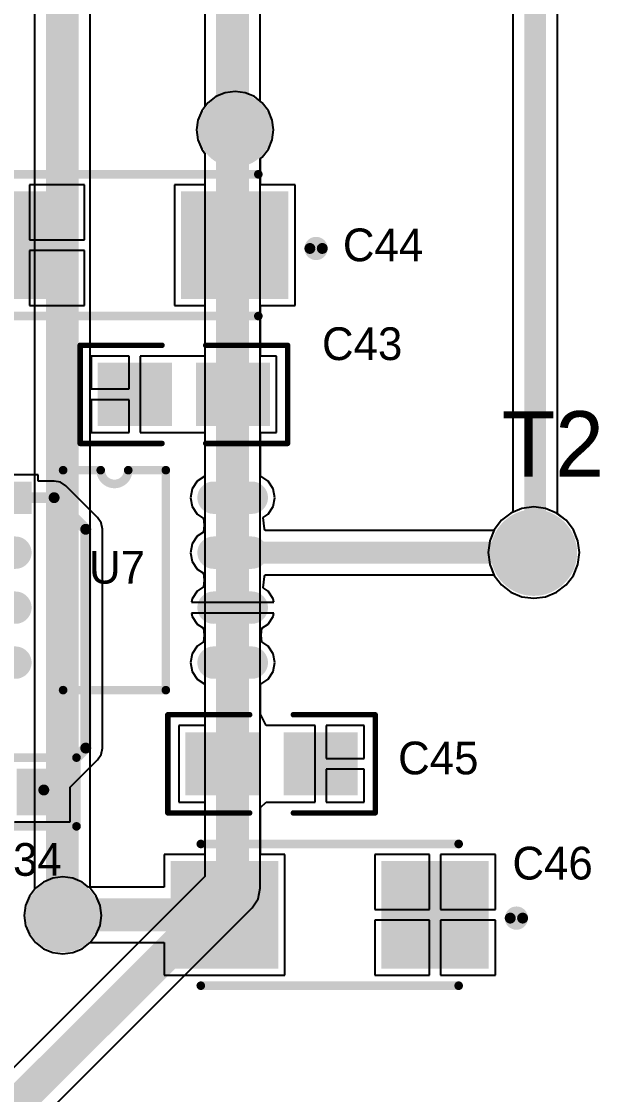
# Model space of a CAD drawing. Header units: millimetres. Extents: x 6.83 to 16.18, y 4.59 to 12.3.
# Drawn here: x 8.146 to 8.676, y 7.302 to 8.286 of the extents above; entities that cross this region are included whole.
import ezdxf

# ---------------------------------------------------------------- set-up
doc = ezdxf.new("R2010")
doc.units = ezdxf.units.MM
doc.header["$MEASUREMENT"] = 0
for name, color, linetype in [('BottomLayer', 5, 'Continuous'), ('BottomSolder', 6, 'Continuous'), ('InternalPlane1', 76, 'Continuous'), ('InternalPlane2', 16, 'Continuous'), ('MultiLayer', 9, 'Continuous'), ('PadHoleLayer', 156, 'Continuous'), ('TopLayer', 1, 'Continuous'), ('TopOverlay', 2, 'Continuous'), ('TopPaste', 8, 'Continuous'), ('TopSolder', 216, 'Continuous'), ('ViaHoleLayer', 16, 'Continuous')]:
    doc.layers.add(name, color=color, linetype=linetype)

# ---------------------------------------------------------------- blocks, each defined once
blk = doc.blocks.new('T___P_____2')
at = {"layer": 'BottomLayer', "const_width": 0.0315}
blk.add_lwpolyline([(-0.01584, -0.0001, 1), (0.01565, -0.0001, 1)], format="xyb", close=True, dxfattribs=at)
at = {"layer": 'BottomSolder', "const_width": 0.0355}
blk.add_lwpolyline([(-0.01784, -0.0001, 1), (0.01765, -0.0001, 1)], format="xyb", close=True, dxfattribs=at)
at = {"layer": 'InternalPlane1', "const_width": 0.03968}
blk.add_lwpolyline([(-0.01994, -0.0001, 1), (0.01975, -0.0001, 1)], format="xyb", close=True, dxfattribs=at)
at = {"layer": 'InternalPlane2', "const_width": 0.03968}
blk.add_lwpolyline([(-0.01994, -0.0001, 1), (0.01975, -0.0001, 1)], format="xyb", close=True, dxfattribs=at)
at = {"layer": 'MultiLayer', "const_width": 0.0315}
blk.add_lwpolyline([(-0.01584, -0.0001, 1), (0.01565, -0.0001, 1)], format="xyb", close=True, dxfattribs=at)
at = {"layer": 'PadHoleLayer', "const_width": 0.01969}
blk.add_lwpolyline([(-0.00994, -0.0001, 1), (0.00975, -0.0001, 1)], format="xyb", close=True, dxfattribs=at)
at = {"layer": 'TopLayer', "const_width": 0.0315}
blk.add_lwpolyline([(-0.01584, -0.0001, 1), (0.01565, -0.0001, 1)], format="xyb", close=True, dxfattribs=at)
at = {"layer": 'TopSolder', "const_width": 0.0355}
blk.add_lwpolyline([(-0.01784, -0.0001, 1), (0.01765, -0.0001, 1)], format="xyb", close=True, dxfattribs=at)
blk = doc.blocks.new('SO_8N_132')
at = {"layer": 'TopLayer', "const_width": 0.02165}
for points in [[(0.07605, 0.13), (0.04102, 0.13)], [(-0.14048, 0.07961), (-0.17552, 0.07961)], [(0.07605, 0.07961), (0.04102, 0.07961)], [(-0.14048, 0.02921), (-0.17552, 0.02921)], [(0.07605, 0.02921), (0.04102, 0.02921)], [(-0.14048, -0.02118), (-0.17552, -0.02118)], [(0.07605, -0.02118), (0.04102, -0.02118)]]:
    blk.add_lwpolyline(points, dxfattribs=at)
at = {"layer": 'TopLayer', "const_width": 0.01083}
for points in [[(0.0356, 0.13, 1), (0.04643, 0.13, 1)], [(0.07064, 0.13, 1), (0.08147, 0.13, 1)], [(-0.18093, 0.07961, 1), (-0.17011, 0.07961, 1)], [(-0.14589, 0.07961, 1), (-0.13507, 0.07961, 1)], [(0.0356, 0.07961, 1), (0.04643, 0.07961, 1)], [(0.07064, 0.07961, 1), (0.08147, 0.07961, 1)], [(-0.18093, 0.02921, 1), (-0.17011, 0.02921, 1)], [(-0.14589, 0.02921, 1), (-0.13507, 0.02921, 1)], [(0.0356, 0.02921, 1), (0.04643, 0.02921, 1)], [(0.07064, 0.02921, 1), (0.08147, 0.02921, 1)], [(-0.18093, -0.02118, 1), (-0.17011, -0.02118, 1)], [(-0.14589, -0.02118, 1), (-0.13507, -0.02118, 1)], [(0.0356, -0.02118, 1), (0.04643, -0.02118, 1)], [(0.07064, -0.02118, 1), (0.08147, -0.02118, 1)]]:
    blk.add_lwpolyline(points, format="xyb", close=True, dxfattribs=at)
at = {"layer": 'TopLayer'}
blk.add_solid([(-0.18635, 0.11917), (-0.12965, 0.11917), (-0.18635, 0.14083), (-0.12965, 0.14083)], dxfattribs=at)
at = {"layer": 'TopOverlay', "const_width": 0.00787}
for points in [[(-0.09678, -0.04638), (-0.09678, 0.1552)], [(-0.09678, 0.1552), (-0.06233, 0.1552)], [(-0.03713, 0.1552), (-0.00268, 0.1552)], [(-0.00268, -0.04638), (-0.00268, 0.1552)], [(-0.09678, -0.04638), (-0.00268, -0.04638)]]:
    blk.add_lwpolyline(points, dxfattribs=at)
at = {"layer": 'TopOverlay', "const_width": 0.00394}
for points in [[(-0.09875, 0.1552, 1), (-0.09481, 0.1552, 1)], [(-0.09875, 0.1552, 1), (-0.09481, 0.1552, 1)], [(-0.0643, 0.1552, 1), (-0.06036, 0.1552, 1)], [(-0.0643, 0.1552, 1), (-0.06036, 0.1552, 1)], [(-0.0391, 0.1552, 1), (-0.03517, 0.1552, 1)], [(-0.0391, 0.1552, 1), (-0.03517, 0.1552, 1)], [(-0.00465, 0.1552, 1), (-0.00072, 0.1552, 1)], [(-0.00465, 0.1552, 1), (-0.00072, 0.1552, 1)], [(-0.09875, -0.04638, 1), (-0.09481, -0.04638, 1)], [(-0.09875, -0.04638, 1), (-0.09481, -0.04638, 1)], [(-0.00465, -0.04638, 1), (-0.00072, -0.04638, 1)], [(-0.00465, -0.04638, 1), (-0.00072, -0.04638, 1)]]:
    blk.add_lwpolyline(points, format="xyb", close=True, dxfattribs=at)
at = {"layer": 'TopOverlay', "const_width": 0.00787}
blk.add_lwpolyline([(-0.03713, 0.1552, -1), (-0.06233, 0.1552)], format="xyb", dxfattribs=at)
at = {"layer": 'TopPaste', "const_width": 0.02165}
for points in [[(0.07605, 0.13), (0.04102, 0.13)], [(-0.14048, 0.07961), (-0.17552, 0.07961)], [(0.07605, 0.07961), (0.04102, 0.07961)], [(-0.14048, 0.02921), (-0.17552, 0.02921)], [(0.07605, 0.02921), (0.04102, 0.02921)], [(-0.14048, -0.02118), (-0.17552, -0.02118)], [(0.07605, -0.02118), (0.04102, -0.02118)]]:
    blk.add_lwpolyline(points, dxfattribs=at)
at = {"layer": 'TopPaste', "const_width": 0.01083}
for points in [[(0.0356, 0.13, 1), (0.04643, 0.13, 1)], [(0.07064, 0.13, 1), (0.08147, 0.13, 1)], [(-0.18093, 0.07961, 1), (-0.17011, 0.07961, 1)], [(-0.14589, 0.07961, 1), (-0.13507, 0.07961, 1)], [(0.0356, 0.07961, 1), (0.04643, 0.07961, 1)], [(0.07064, 0.07961, 1), (0.08147, 0.07961, 1)], [(-0.18093, 0.02921, 1), (-0.17011, 0.02921, 1)], [(-0.14589, 0.02921, 1), (-0.13507, 0.02921, 1)], [(0.0356, 0.02921, 1), (0.04643, 0.02921, 1)], [(0.07064, 0.02921, 1), (0.08147, 0.02921, 1)], [(-0.18093, -0.02118, 1), (-0.17011, -0.02118, 1)], [(-0.14589, -0.02118, 1), (-0.13507, -0.02118, 1)], [(0.0356, -0.02118, 1), (0.04643, -0.02118, 1)], [(0.07064, -0.02118, 1), (0.08147, -0.02118, 1)]]:
    blk.add_lwpolyline(points, format="xyb", close=True, dxfattribs=at)
at = {"layer": 'TopPaste'}
blk.add_solid([(-0.18635, 0.11917), (-0.12965, 0.11917), (-0.18635, 0.14083), (-0.12965, 0.14083)], dxfattribs=at)
at = {"layer": 'TopSolder', "const_width": 0.02965}
for points in [[(0.07605, 0.13), (0.04102, 0.13)], [(-0.14048, 0.07961), (-0.17552, 0.07961)], [(0.07605, 0.07961), (0.04102, 0.07961)], [(-0.14048, 0.02921), (-0.17552, 0.02921)], [(0.07605, 0.02921), (0.04102, 0.02921)], [(-0.14048, -0.02118), (-0.17552, -0.02118)], [(0.07605, -0.02118), (0.04102, -0.02118)]]:
    blk.add_lwpolyline(points, dxfattribs=at)
at = {"layer": 'TopSolder', "const_width": 0.01483}
for points in [[(0.0336, 0.13, 1), (0.04843, 0.13, 1)], [(0.06864, 0.13, 1), (0.08347, 0.13, 1)], [(-0.18293, 0.07961, 1), (-0.16811, 0.07961, 1)], [(-0.14789, 0.07961, 1), (-0.13307, 0.07961, 1)], [(0.0336, 0.07961, 1), (0.04843, 0.07961, 1)], [(0.06864, 0.07961, 1), (0.08347, 0.07961, 1)], [(-0.18293, 0.02921, 1), (-0.16811, 0.02921, 1)], [(-0.14789, 0.02921, 1), (-0.13307, 0.02921, 1)], [(0.0336, 0.02921, 1), (0.04843, 0.02921, 1)], [(0.06864, 0.02921, 1), (0.08347, 0.02921, 1)], [(-0.18293, -0.02118, 1), (-0.16811, -0.02118, 1)], [(-0.14789, -0.02118, 1), (-0.13307, -0.02118, 1)], [(0.0336, -0.02118, 1), (0.04843, -0.02118, 1)], [(0.06864, -0.02118, 1), (0.08347, -0.02118, 1)]]:
    blk.add_lwpolyline(points, format="xyb", close=True, dxfattribs=at)
at = {"layer": 'TopSolder'}
blk.add_solid([(-0.19035, 0.11517), (-0.12565, 0.11517), (-0.19035, 0.14483), (-0.12565, 0.14483)], dxfattribs=at)
blk = doc.blocks.new('6032_____177')
at = {"layer": 'TopLayer'}
for points in [[(-0.25773, -0.00028), (-0.16718, -0.00028), (-0.25773, 0.09028), (-0.16718, 0.09028)], [(-0.06482, -0.00028), (0.02573, -0.00028), (-0.06482, 0.09028), (0.02573, 0.09028)]]:
    blk.add_solid(points, dxfattribs=at)
at = {"layer": 'TopOverlay', "const_width": 0.00787}
for points in [[(0.00211, 0.10996), (-0.23411, 0.10996)], [(0.00211, -0.01996), (-0.23411, -0.01996)]]:
    blk.add_lwpolyline(points, dxfattribs=at)
at = {"layer": 'TopOverlay'}
for points, const_width in [([(-0.23608, 0.10996, 1), (-0.23214, 0.10996, 1)], 0.00394), ([(0.00014, 0.10996, 1), (0.00408, 0.10996, 1)], 0.00394), ([(-0.28134, 0.048, 1), (-0.29266, 0.048, 1)], 0.01), ([(-0.29516, 0.048, 1), (-0.29016, 0.048, 1)], 0.005), ([(-0.28384, 0.048, 1), (-0.27884, 0.048, 1)], 0.005), ([(-0.23608, -0.01996, 1), (-0.23214, -0.01996, 1)], 0.00394), ([(0.00014, -0.01996, 1), (0.00408, -0.01996, 1)], 0.00394)]:
    blk.add_lwpolyline(points, format="xyb", close=True, dxfattribs=dict(at, const_width=const_width))
at = {"layer": 'TopPaste'}
for points in [[(-0.25773, -0.00028), (-0.16718, -0.00028), (-0.25773, 0.09028), (-0.16718, 0.09028)], [(-0.06482, -0.00028), (0.02573, -0.00028), (-0.06482, 0.09028), (0.02573, 0.09028)]]:
    blk.add_solid(points, dxfattribs=at)
at = {"layer": 'TopSolder'}
for points in [[(-0.26173, -0.00428), (-0.16318, -0.00428), (-0.26173, 0.09428), (-0.16318, 0.09428)], [(-0.06882, -0.00428), (0.02973, -0.00428), (-0.06882, 0.09428), (0.02973, 0.09428)]]:
    blk.add_solid(points, dxfattribs=at)
blk = doc.blocks.new('0805_178')
at = {"layer": 'TopLayer'}
for points in [[(-0.057, 0.05), (-0.117, 0.05), (-0.057, 0), (-0.117, 0)], [(0.033, 0.05), (-0.027, 0.05), (0.033, 0), (-0.027, 0)]]:
    blk.add_solid(points, dxfattribs=at)
at = {"layer": 'TopOverlay', "const_width": 0.005}
for points in [[(-0.137, -0.02), (-0.137, 0.07)], [(-0.137, 0.07), (-0.062, 0.07)], [(-0.022, 0.07), (0.053, 0.07)], [(0.053, -0.02), (0.053, 0.07)], [(-0.137, -0.02), (-0.062, -0.02)], [(-0.022, -0.02), (0.053, -0.02)]]:
    blk.add_lwpolyline(points, dxfattribs=at)
at = {"layer": 'TopOverlay', "const_width": 0.0025}
for points in [[(-0.13825, 0.07, 1), (-0.13575, 0.07, 1)], [(-0.13825, 0.07, 1), (-0.13575, 0.07, 1)], [(-0.06325, 0.07, 1), (-0.06075, 0.07, 1)], [(-0.02325, 0.07, 1), (-0.02075, 0.07, 1)], [(0.05175, 0.07, 1), (0.05425, 0.07, 1)], [(0.05175, 0.07, 1), (0.05425, 0.07, 1)], [(-0.13825, -0.02, 1), (-0.13575, -0.02, 1)], [(-0.13825, -0.02, 1), (-0.13575, -0.02, 1)], [(-0.06325, -0.02, 1), (-0.06075, -0.02, 1)], [(-0.02325, -0.02, 1), (-0.02075, -0.02, 1)], [(0.05175, -0.02, 1), (0.05425, -0.02, 1)], [(0.05175, -0.02, 1), (0.05425, -0.02, 1)]]:
    blk.add_lwpolyline(points, format="xyb", close=True, dxfattribs=at)
at = {"layer": 'TopPaste'}
for points in [[(-0.057, 0.05), (-0.117, 0.05), (-0.057, 0), (-0.117, 0)], [(0.033, 0.05), (-0.027, 0.05), (0.033, 0), (-0.027, 0)]]:
    blk.add_solid(points, dxfattribs=at)
at = {"layer": 'TopSolder'}
for points in [[(-0.053, 0.054), (-0.121, 0.054), (-0.053, -0.004), (-0.121, -0.004)], [(0.037, 0.054), (-0.031, 0.054), (0.037, -0.004), (-0.031, -0.004)]]:
    blk.add_solid(points, dxfattribs=at)
blk = doc.blocks.new('6032_____179')
at = {"layer": 'TopLayer'}
for points in [[(-0.25773, -0.00028), (-0.16718, -0.00028), (-0.25773, 0.09028), (-0.16718, 0.09028)], [(-0.06482, -0.00028), (0.02573, -0.00028), (-0.06482, 0.09028), (0.02573, 0.09028)]]:
    blk.add_solid(points, dxfattribs=at)
at = {"layer": 'TopOverlay', "const_width": 0.00787}
for points in [[(0.00211, 0.10996), (-0.23411, 0.10996)], [(0.00211, -0.01996), (-0.23411, -0.01996)]]:
    blk.add_lwpolyline(points, dxfattribs=at)
at = {"layer": 'TopOverlay'}
for points, const_width in [([(-0.23608, 0.10996, 1), (-0.23214, 0.10996, 1)], 0.00394), ([(0.00014, 0.10996, 1), (0.00408, 0.10996, 1)], 0.00394), ([(-0.28134, 0.048, 1), (-0.29266, 0.048, 1)], 0.01), ([(-0.29516, 0.048, 1), (-0.29016, 0.048, 1)], 0.005), ([(-0.28384, 0.048, 1), (-0.27884, 0.048, 1)], 0.005), ([(-0.23608, -0.01996, 1), (-0.23214, -0.01996, 1)], 0.00394), ([(0.00014, -0.01996, 1), (0.00408, -0.01996, 1)], 0.00394)]:
    blk.add_lwpolyline(points, format="xyb", close=True, dxfattribs=dict(at, const_width=const_width))
at = {"layer": 'TopPaste'}
for points in [[(-0.25773, -0.00028), (-0.16718, -0.00028), (-0.25773, 0.09028), (-0.16718, 0.09028)], [(-0.06482, -0.00028), (0.02573, -0.00028), (-0.06482, 0.09028), (0.02573, 0.09028)]]:
    blk.add_solid(points, dxfattribs=at)
at = {"layer": 'TopSolder'}
for points in [[(-0.26173, -0.00428), (-0.16318, -0.00428), (-0.26173, 0.09428), (-0.16318, 0.09428)], [(-0.06882, -0.00428), (0.02973, -0.00428), (-0.06882, 0.09428), (0.02973, 0.09428)]]:
    blk.add_solid(points, dxfattribs=at)
blk = doc.blocks.new('0805_180')
at = {"layer": 'TopLayer'}
for points in [[(-0.057, 0.05), (-0.117, 0.05), (-0.057, 0), (-0.117, 0)], [(0.033, 0.05), (-0.027, 0.05), (0.033, 0), (-0.027, 0)]]:
    blk.add_solid(points, dxfattribs=at)
at = {"layer": 'TopOverlay', "const_width": 0.005}
for points in [[(-0.137, 0.07), (-0.137, -0.02)], [(-0.062, 0.07), (-0.137, 0.07)], [(0.053, 0.07), (-0.022, 0.07)], [(0.053, 0.07), (0.053, -0.02)], [(-0.062, -0.02), (-0.137, -0.02)], [(0.053, -0.02), (-0.022, -0.02)]]:
    blk.add_lwpolyline(points, dxfattribs=at)
at = {"layer": 'TopOverlay', "const_width": 0.0025}
for points in [[(-0.13825, 0.07, 1), (-0.13575, 0.07, 1)], [(-0.13825, 0.07, 1), (-0.13575, 0.07, 1)], [(-0.06325, 0.07, 1), (-0.06075, 0.07, 1)], [(-0.02325, 0.07, 1), (-0.02075, 0.07, 1)], [(0.05175, 0.07, 1), (0.05425, 0.07, 1)], [(0.05175, 0.07, 1), (0.05425, 0.07, 1)], [(-0.13825, -0.02, 1), (-0.13575, -0.02, 1)], [(-0.13825, -0.02, 1), (-0.13575, -0.02, 1)], [(-0.06325, -0.02, 1), (-0.06075, -0.02, 1)], [(-0.02325, -0.02, 1), (-0.02075, -0.02, 1)], [(0.05175, -0.02, 1), (0.05425, -0.02, 1)], [(0.05175, -0.02, 1), (0.05425, -0.02, 1)]]:
    blk.add_lwpolyline(points, format="xyb", close=True, dxfattribs=at)
at = {"layer": 'TopPaste'}
for points in [[(-0.057, 0.05), (-0.117, 0.05), (-0.057, 0), (-0.117, 0)], [(0.033, 0.05), (-0.027, 0.05), (0.033, 0), (-0.027, 0)]]:
    blk.add_solid(points, dxfattribs=at)
at = {"layer": 'TopSolder'}
for points in [[(-0.053, 0.054), (-0.121, 0.054), (-0.053, -0.004), (-0.121, -0.004)], [(0.037, 0.054), (-0.031, 0.054), (0.037, -0.004), (-0.031, -0.004)]]:
    blk.add_solid(points, dxfattribs=at)
blk = doc.blocks.new('0603_188')
at = {"layer": 'TopLayer'}
for points in [[(0.02175, -0.04726), (0.02175, -0.01226), (-0.01325, -0.04726), (-0.01325, -0.01226)], [(0.02175, -0.11026), (0.02175, -0.07526), (-0.01325, -0.11026), (-0.01325, -0.07526)]]:
    blk.add_solid(points, dxfattribs=at)
at = {"layer": 'TopOverlay', "const_width": 0.00787}
for points in [[(-0.02724, 0.00394), (-0.02724, -0.12598)], [(-0.02724, 0.00394), (0.03575, 0.00394)], [(0.03575, 0.00394), (0.03575, -0.12598)], [(-0.02724, -0.12598), (0.03575, -0.12598)]]:
    blk.add_lwpolyline(points, dxfattribs=at)
at = {"layer": 'TopOverlay', "const_width": 0.00394}
for points in [[(-0.02921, 0.00394, 1), (-0.02528, 0.00394, 1)], [(-0.02921, 0.00394, 1), (-0.02528, 0.00394, 1)], [(0.03378, 0.00394, 1), (0.03772, 0.00394, 1)], [(0.03378, 0.00394, 1), (0.03772, 0.00394, 1)], [(-0.02921, -0.12598, 1), (-0.02528, -0.12598, 1)], [(-0.02921, -0.12598, 1), (-0.02528, -0.12598, 1)], [(0.03378, -0.12598, 1), (0.03772, -0.12598, 1)], [(0.03378, -0.12598, 1), (0.03772, -0.12598, 1)]]:
    blk.add_lwpolyline(points, format="xyb", close=True, dxfattribs=at)
at = {"layer": 'TopPaste'}
for points in [[(0.02175, -0.04726), (0.02175, -0.01226), (-0.01325, -0.04726), (-0.01325, -0.01226)], [(0.02175, -0.11026), (0.02175, -0.07526), (-0.01325, -0.11026), (-0.01325, -0.07526)]]:
    blk.add_solid(points, dxfattribs=at)
at = {"layer": 'TopSolder'}
for points in [[(0.02575, -0.05126), (0.02575, -0.00826), (-0.01725, -0.05126), (-0.01725, -0.00826)], [(0.02575, -0.11426), (0.02575, -0.07126), (-0.01725, -0.11426), (-0.01725, -0.07126)]]:
    blk.add_solid(points, dxfattribs=at)

msp = doc.modelspace()

# ---------------------------------------------------------------- linework, layer by layer
at = {"layer": 'BottomLayer'}
for p, q in [((8.63705, 7.83466), (8.63705, 9.43318)), ((8.59626, 9.43023), (8.59626, 7.83593)), ((8.31393, 9.29148), (8.31393, 8.20752)), ((8.36491, 8.21267), (8.36491, 9.29148)), ((8.15806, 8.5706), (8.15806, 7.49011)), ((8.20904, 7.49134), (8.20904, 8.5706)), ((8.36673, 8.21127), (8.36491, 8.21267)), ((8.31119, 8.20396), (8.30767, 8.19544)), ((8.31393, 8.20752), (8.31119, 8.20396)), ((8.37234, 8.20396), (8.36673, 8.21127)), ((8.37587, 8.19544), (8.37234, 8.20396)), ((8.30767, 8.19544), (8.30646, 8.18631)), ((8.37707, 8.18631), (8.37587, 8.19544)), ((8.30646, 8.18631), (8.30767, 8.17717)), ((8.37587, 8.17717), (8.37707, 8.18631)), ((8.30767, 8.17717), (8.31119, 8.16866)), ((8.37234, 8.16866), (8.37587, 8.17717)), ((8.31119, 8.16866), (8.31393, 8.1651)), ((8.31393, 8.1651), (8.31393, 7.50201)), ((8.36673, 8.16135), (8.37234, 8.16866)), ((8.36491, 8.15995), (8.36673, 8.16135)), ((8.36491, 7.49145), (8.36491, 8.15995)), ((8.59449, 7.8352), (8.58582, 7.82855)), ((8.59626, 7.83593), (8.59449, 7.8352)), ((8.64501, 7.82855), (8.63705, 7.83466)), ((8.57917, 7.81988), (8.57499, 7.80978)), ((8.58582, 7.82855), (8.57917, 7.81988)), ((8.65166, 7.81988), (8.64501, 7.82855)), ((8.65584, 7.80978), (8.65166, 7.81988)), ((8.57499, 7.80978), (8.57356, 7.79895)), ((8.65727, 7.79895), (8.65584, 7.80978)), ((8.57356, 7.79895), (8.57499, 7.78812)), ((8.65584, 7.78812), (8.65727, 7.79895)), ((8.57499, 7.78812), (8.57917, 7.77802)), ((8.65166, 7.77802), (8.65584, 7.78812)), ((8.57917, 7.77802), (8.58582, 7.76936)), ((8.64501, 7.76936), (8.65166, 7.77802)), ((8.58582, 7.76936), (8.59449, 7.7627)), ((8.59449, 7.7627), (8.60458, 7.75852)), ((8.62625, 7.75852), (8.63634, 7.7627)), ((8.63634, 7.7627), (8.64501, 7.76936)), ((8.60458, 7.75852), (8.61542, 7.7571)), ((8.61542, 7.7571), (8.62625, 7.75852)), ((8.31393, 7.50201), (8.11523, 7.30331)), ((8.15806, 7.49011), (8.15345, 7.4841)), ((8.2146, 7.4841), (8.20904, 7.49134)), ((8.36296, 7.4817), (8.36491, 7.49145)), ((8.14992, 7.47559), (8.14872, 7.46645)), ((8.15345, 7.4841), (8.14992, 7.47559)), ((8.21812, 7.47559), (8.2146, 7.4841)), ((8.21933, 7.46645), (8.21812, 7.47559)), ((8.35744, 7.47343), (8.36296, 7.4817)), ((8.14872, 7.46645), (8.14992, 7.45731)), ((8.14913, 7.26511), (8.35744, 7.47343)), ((8.21812, 7.45731), (8.21933, 7.46645)), ((8.14992, 7.45731), (8.15345, 7.4488)), ((8.2146, 7.4488), (8.21812, 7.45731)), ((8.15345, 7.4488), (8.15906, 7.44149)), ((8.20899, 7.44149), (8.2146, 7.4488)), ((8.15906, 7.44149), (8.16637, 7.43588)), ((8.16637, 7.43588), (8.17489, 7.43235)), ((8.19316, 7.43235), (8.20167, 7.43588)), ((8.20167, 7.43588), (8.20899, 7.44149)), ((8.17489, 7.43235), (8.18402, 7.43115)), ((8.18402, 7.43115), (8.19316, 7.43235))]:
    msp.add_line(p, q, dxfattribs=at)
for points, const_width in [([(8.18355, 7.46595), (8.18355, 10.14975)], 0.03), ([(8.61666, 7.79923), (8.61666, 9.44622)], 0.02), ([(8.33942, 7.49145), (8.33942, 9.31575)], 0.03), ([(8.1311, 7.28314), (8.33942, 7.49145)], 0.03)]:
    msp.add_lwpolyline(points, dxfattribs=dict(at, const_width=const_width))
for points, const_width in [([(8.32927, 8.18631, 1), (8.35427, 8.18631, 1)], 0.025), ([(8.61166, 7.79923, 1), (8.62166, 7.79923, 1)], 0.01), ([(8.33192, 7.49145, 1), (8.34692, 7.49145, 1)], 0.015), ([(8.33192, 7.49145, 1), (8.34692, 7.49145, 1)], 0.015), ([(8.17152, 7.46645, 1), (8.19652, 7.46645, 1)], 0.025), ([(8.17605, 7.46595, 1), (8.19105, 7.46595, 1)], 0.015)]:
    msp.add_lwpolyline(points, format="xyb", close=True, dxfattribs=dict(at, const_width=const_width))
at = {"layer": 'BottomSolder', "const_width": 0.029}
for points in [[(8.32727, 8.18631, 1), (8.35627, 8.18631, 1)], [(8.16952, 7.46645, 1), (8.19852, 7.46645, 1)]]:
    msp.add_lwpolyline(points, format="xyb", close=True, dxfattribs=at)
at = {"layer": 'InternalPlane1', "const_width": 0.034}
for points in [[(8.32477, 8.18631, 1), (8.35877, 8.18631, 1)], [(8.16702, 7.46645, 1), (8.20102, 7.46645, 1)]]:
    msp.add_lwpolyline(points, format="xyb", close=True, dxfattribs=at)
at = {"layer": 'InternalPlane2', "const_width": 0.034}
for points in [[(8.32477, 8.18631, 1), (8.35877, 8.18631, 1)], [(8.16702, 7.46645, 1), (8.20102, 7.46645, 1)]]:
    msp.add_lwpolyline(points, format="xyb", close=True, dxfattribs=at)
at = {"layer": 'MultiLayer', "const_width": 0.025}
for points in [[(8.32927, 8.18631, 1), (8.35427, 8.18631, 1)], [(8.17152, 7.46645, 1), (8.19652, 7.46645, 1)]]:
    msp.add_lwpolyline(points, format="xyb", close=True, dxfattribs=at)
at = {"layer": 'TopLayer'}
for p, q in [((8.32412, 8.21688), (8.3168, 8.21127)), ((8.33263, 8.22041), (8.32412, 8.21688)), ((8.34177, 8.22161), (8.33263, 8.22041)), ((8.3509, 8.22041), (8.34177, 8.22161)), ((8.35942, 8.21688), (8.3509, 8.22041)), ((8.36673, 8.21127), (8.35942, 8.21688)), ((8.31119, 8.20396), (8.30767, 8.19544)), ((8.3168, 8.21127), (8.31119, 8.20396)), ((8.37234, 8.20396), (8.36673, 8.21127)), ((8.37587, 8.19544), (8.37234, 8.20396)), ((8.30767, 8.19544), (8.30646, 8.18631)), ((8.37707, 8.18631), (8.37587, 8.19544)), ((8.30646, 8.18631), (8.30767, 8.17717)), ((8.37587, 8.17717), (8.37707, 8.18631)), ((8.30767, 8.17717), (8.31119, 8.16866)), ((8.37234, 8.16866), (8.37587, 8.17717)), ((8.31119, 8.16866), (8.31409, 8.16488)), ((8.31409, 8.16488), (8.31409, 8.13599)), ((8.36673, 8.16135), (8.37234, 8.16866)), ((8.36507, 8.16007), (8.36673, 8.16135)), ((8.36507, 8.13599), (8.36507, 8.16007)), ((8.20379, 8.13599), (8.15351, 8.13599)), ((8.15351, 8.13599), (8.15351, 8.08571)), ((8.20379, 8.08571), (8.20379, 8.13599)), ((8.31409, 8.13599), (8.28615, 8.13599)), ((8.28615, 8.13599), (8.28615, 8.02544)), ((8.3967, 8.13599), (8.36507, 8.13599)), ((8.3967, 8.02544), (8.3967, 8.13599)), ((8.15351, 8.08571), (8.20379, 8.08571)), ((8.20379, 8.07571), (8.15351, 8.07571)), ((8.15351, 8.07571), (8.15351, 8.02544)), ((8.20379, 8.02544), (8.20379, 8.07571)), ((8.15351, 8.02544), (8.20379, 8.02544)), ((8.28615, 8.02544), (8.31409, 8.02544)), ((8.31409, 8.02544), (8.31409, 7.97898)), ((8.36507, 7.97898), (8.36507, 8.02544)), ((8.36507, 8.02544), (8.3967, 8.02544)), ((8.24487, 7.97898), (8.20987, 7.97898)), ((8.20987, 7.97898), (8.20987, 7.94898)), ((8.24487, 7.94898), (8.24487, 7.97898)), ((8.28806, 7.97898), (8.25487, 7.97898)), ((8.25487, 7.97898), (8.25487, 7.94398)), ((8.28987, 7.97898), (8.28806, 7.97898)), ((8.29987, 7.97898), (8.28987, 7.97898)), ((8.30168, 7.97898), (8.29987, 7.97898)), ((8.31409, 7.97898), (8.30168, 7.97898)), ((8.37987, 7.97898), (8.36507, 7.97898)), ((8.37987, 7.90898), (8.37987, 7.97898)), ((8.20987, 7.94898), (8.24487, 7.94898)), ((8.24487, 7.93898), (8.20987, 7.93898)), ((8.20987, 7.93898), (8.20987, 7.90898)), ((8.24487, 7.90898), (8.24487, 7.93898)), ((8.25487, 7.94398), (8.25487, 7.90898)), ((8.20987, 7.90898), (8.24487, 7.90898)), ((8.25487, 7.90898), (8.28806, 7.90898)), ((8.28806, 7.90898), (8.28987, 7.90898)), ((8.28987, 7.90898), (8.29987, 7.90898)), ((8.29987, 7.90898), (8.30168, 7.90898)), ((8.30168, 7.90898), (8.31409, 7.90898)), ((8.31409, 7.90898), (8.31409, 7.86893)), ((8.36507, 7.86893), (8.36507, 7.90898)), ((8.36507, 7.90898), (8.37987, 7.90898)), ((8.16139, 7.87011), (8.0847, 7.87011)), ((8.16139, 7.86457), (8.16139, 7.87011)), ((8.31393, 7.8689), (8.30704, 7.86429)), ((8.31409, 7.86893), (8.31393, 7.8689)), ((8.36523, 7.8689), (8.36507, 7.86893)), ((8.37211, 7.86429), (8.36523, 7.8689)), ((8.17602, 7.86457), (8.16139, 7.86457)), ((8.18187, 7.86341), (8.17602, 7.86457)), ((8.18683, 7.86009), (8.18187, 7.86341)), ((8.2158, 7.83113), (8.18683, 7.86009)), ((8.30704, 7.86429), (8.30244, 7.8574)), ((8.37672, 7.8574), (8.37211, 7.86429)), ((8.30244, 7.8574), (8.30083, 7.84928)), ((8.30083, 7.84928), (8.30244, 7.84115)), ((8.37833, 7.84928), (8.37672, 7.8574)), ((8.37672, 7.84115), (8.37833, 7.84928)), ((8.30244, 7.84115), (8.30704, 7.83426)), ((8.37211, 7.83426), (8.37672, 7.84115)), ((8.60458, 7.83938), (8.59449, 7.8352)), ((8.61542, 7.84081), (8.60458, 7.83938)), ((8.62625, 7.83938), (8.61542, 7.84081)), ((8.63634, 7.8352), (8.62625, 7.83938)), ((8.21911, 7.82617), (8.2158, 7.83113)), ((8.30704, 7.83426), (8.31291, 7.83034)), ((8.31291, 7.83034), (8.31349, 7.82408)), ((8.36736, 7.83109), (8.37211, 7.83426)), ((8.36876, 7.8207), (8.36736, 7.83109)), ((8.59449, 7.8352), (8.58582, 7.82855)), ((8.64501, 7.82855), (8.63634, 7.8352)), ((8.22028, 7.82032), (8.21911, 7.82617)), ((8.22028, 7.61979), (8.22028, 7.82032)), ((8.31349, 7.82408), (8.31291, 7.81782)), ((8.36933, 7.81928), (8.36876, 7.8207)), ((8.57892, 7.81928), (8.36933, 7.81928)), ((8.57917, 7.81988), (8.57892, 7.81928)), ((8.58582, 7.82855), (8.57917, 7.81988)), ((8.65166, 7.81988), (8.64501, 7.82855)), ((8.65584, 7.80978), (8.65166, 7.81988)), ((8.30704, 7.8139), (8.30244, 7.80701)), ((8.31291, 7.81782), (8.30704, 7.8139)), ((8.65727, 7.79895), (8.65584, 7.80978)), ((8.30244, 7.80701), (8.30083, 7.79888)), ((8.30083, 7.79888), (8.30244, 7.79076)), ((8.30244, 7.79076), (8.30704, 7.78387)), ((8.65584, 7.78812), (8.65727, 7.79895)), ((8.30704, 7.78387), (8.31291, 7.77995)), ((8.31291, 7.77995), (8.31349, 7.77369)), ((8.65166, 7.77802), (8.65584, 7.78812)), ((8.31349, 7.77369), (8.31291, 7.76743)), ((8.36736, 7.76668), (8.36877, 7.77708)), ((8.36877, 7.77708), (8.36933, 7.77849)), ((8.36933, 7.77849), (8.57898, 7.77849)), ((8.57898, 7.77849), (8.57917, 7.77802)), ((8.57917, 7.77802), (8.58582, 7.76936)), ((8.64501, 7.76936), (8.65166, 7.77802)), ((8.30704, 7.76351), (8.30244, 7.75662)), ((8.31291, 7.76743), (8.30704, 7.76351)), ((8.37211, 7.76351), (8.36736, 7.76668)), ((8.37672, 7.75662), (8.37211, 7.76351)), ((8.58582, 7.76936), (8.59449, 7.7627)), ((8.59449, 7.7627), (8.60458, 7.75852)), ((8.62625, 7.75852), (8.63634, 7.7627)), ((8.63634, 7.7627), (8.64501, 7.76936)), ((8.30244, 7.75662), (8.30182, 7.75349)), ((8.30182, 7.75349), (8.37734, 7.75349)), ((8.37734, 7.75349), (8.37672, 7.75662)), ((8.60458, 7.75852), (8.61542, 7.7571)), ((8.61542, 7.7571), (8.62625, 7.75852)), ((8.37734, 7.74349), (8.30182, 7.74349)), ((8.30182, 7.74349), (8.30244, 7.74037)), ((8.30244, 7.74037), (8.30704, 7.73348)), ((8.37211, 7.73348), (8.37672, 7.74037)), ((8.37672, 7.74037), (8.37734, 7.74349)), ((8.30704, 7.73348), (8.31291, 7.72956)), ((8.36625, 7.72956), (8.37211, 7.73348)), ((8.31291, 7.72956), (8.31349, 7.72329)), ((8.31349, 7.72329), (8.31291, 7.71703)), ((8.36566, 7.72329), (8.36625, 7.72956)), ((8.36625, 7.71703), (8.36566, 7.72329)), ((8.30704, 7.71311), (8.30244, 7.70622)), ((8.31291, 7.71703), (8.30704, 7.71311)), ((8.37211, 7.71311), (8.36625, 7.71703)), ((8.37672, 7.70622), (8.37211, 7.71311)), ((8.30244, 7.70622), (8.30083, 7.6981)), ((8.37833, 7.6981), (8.37672, 7.70622)), ((8.30083, 7.6981), (8.30244, 7.68997)), ((8.37672, 7.68997), (8.37833, 7.6981)), ((8.30244, 7.68997), (8.30704, 7.68308)), ((8.30704, 7.68308), (8.31393, 7.67848)), ((8.36523, 7.67848), (8.37211, 7.68308)), ((8.37211, 7.68308), (8.37672, 7.68997)), ((8.31393, 7.67848), (8.31409, 7.67845)), ((8.31409, 7.67845), (8.31409, 7.64034)), ((8.36507, 7.67845), (8.36523, 7.67848)), ((8.36507, 7.65079), (8.36507, 7.67845)), ((8.37016, 7.64034), (8.36507, 7.65079)), ((8.31409, 7.64034), (8.29016, 7.64034)), ((8.29016, 7.64034), (8.29016, 7.57034)), ((8.38016, 7.64034), (8.37016, 7.64034)), ((8.38197, 7.64034), (8.38016, 7.64034)), ((8.41516, 7.64034), (8.38197, 7.64034)), ((8.41516, 7.60534), (8.41516, 7.64034)), ((8.46016, 7.64034), (8.42516, 7.64034)), ((8.42516, 7.64034), (8.42516, 7.61034)), ((8.46016, 7.61034), (8.46016, 7.64034)), ((8.2158, 7.60898), (8.21911, 7.61394)), ((8.21911, 7.61394), (8.22028, 7.61979)), ((8.19078, 7.58397), (8.2158, 7.60898)), ((8.41516, 7.57034), (8.41516, 7.60534)), ((8.42516, 7.61034), (8.46016, 7.61034)), ((8.46016, 7.60034), (8.42516, 7.60034)), ((8.42516, 7.60034), (8.42516, 7.57034)), ((8.46016, 7.57034), (8.46016, 7.60034)), ((8.19078, 7.55205), (8.19078, 7.58397)), ((8.29016, 7.57034), (8.31409, 7.57034)), ((8.31409, 7.57034), (8.31409, 7.52222)), ((8.36507, 7.56525), (8.37016, 7.57034)), ((8.36507, 7.52222), (8.36507, 7.56525)), ((8.37016, 7.57034), (8.38016, 7.57034)), ((8.38016, 7.57034), (8.38197, 7.57034)), ((8.38197, 7.57034), (8.41516, 7.57034)), ((8.42516, 7.57034), (8.46016, 7.57034)), ((8.1396, 7.55205), (8.19078, 7.55205)), ((8.31409, 7.52222), (8.27674, 7.52222)), ((8.27674, 7.52222), (8.27674, 7.49244)), ((8.38729, 7.52222), (8.36507, 7.52222)), ((8.38729, 7.41167), (8.38729, 7.52222)), ((8.51993, 7.52222), (8.46966, 7.52222)), ((8.46966, 7.52222), (8.46966, 7.47195)), ((8.51993, 7.47195), (8.51993, 7.52222)), ((8.58021, 7.52222), (8.52993, 7.52222)), ((8.52993, 7.52222), (8.52993, 7.47195)), ((8.58021, 7.47195), (8.58021, 7.52222)), ((8.16637, 7.49702), (8.15906, 7.49141)), ((8.17489, 7.50055), (8.16637, 7.49702)), ((8.18402, 7.50175), (8.17489, 7.50055)), ((8.19316, 7.50055), (8.18402, 7.50175)), ((8.20167, 7.49702), (8.19316, 7.50055)), ((8.20765, 7.49244), (8.20167, 7.49702)), ((8.15906, 7.49141), (8.15345, 7.4841)), ((8.27674, 7.49244), (8.20765, 7.49244)), ((8.14992, 7.47559), (8.14872, 7.46645)), ((8.15345, 7.4841), (8.14992, 7.47559)), ((8.14872, 7.46645), (8.14992, 7.45731)), ((8.46966, 7.47195), (8.51993, 7.47195)), ((8.52993, 7.47195), (8.58021, 7.47195)), ((8.14992, 7.45731), (8.15345, 7.4488)), ((8.51993, 7.46195), (8.46966, 7.46195)), ((8.46966, 7.46195), (8.46966, 7.41167)), ((8.51993, 7.41167), (8.51993, 7.46195)), ((8.58021, 7.46195), (8.52993, 7.46195)), ((8.52993, 7.46195), (8.52993, 7.41167)), ((8.58021, 7.41167), (8.58021, 7.46195)), ((8.15345, 7.4488), (8.15906, 7.44149)), ((8.15906, 7.44149), (8.16637, 7.43588)), ((8.16637, 7.43588), (8.17489, 7.43235)), ((8.19316, 7.43235), (8.20167, 7.43588)), ((8.20167, 7.43588), (8.20895, 7.44146)), ((8.20895, 7.44146), (8.27674, 7.44146)), ((8.27674, 7.44146), (8.27674, 7.41167)), ((8.17489, 7.43235), (8.18402, 7.43115)), ((8.18402, 7.43115), (8.19316, 7.43235)), ((8.27674, 7.41167), (8.38729, 7.41167)), ((8.46966, 7.41167), (8.51993, 7.41167)), ((8.52993, 7.41167), (8.58021, 7.41167))]:
    msp.add_line(p, q, dxfattribs=at)
for points, const_width in [([(8.32927, 8.18631, 1), (8.35427, 8.18631, 1)], 0.025), ([(8.33208, 8.18631, 1), (8.34708, 8.18631, 1)], 0.015), ([(8.33208, 7.85321, 1), (8.34708, 7.85321, 1)], 0.015), ([(8.17352, 7.84928, 1), (8.17852, 7.84928, 1)], 0.005), ([(8.17352, 7.84928, 1), (8.17852, 7.84928, 1)], 0.005), ([(8.20248, 7.82032, 1), (8.20748, 7.82032, 1)], 0.005), ([(8.20248, 7.82032, 1), (8.20748, 7.82032, 1)], 0.005), ([(8.33458, 7.79888, 1), (8.34458, 7.79888, 1)], 0.01), ([(8.61003, 7.79888, 1), (8.62003, 7.79888, 1)], 0.01), ([(8.33208, 7.69416, 1), (8.34708, 7.69416, 1)], 0.015), ([(8.20248, 7.61979, 1), (8.20748, 7.61979, 1)], 0.005), ([(8.20248, 7.61979, 1), (8.20748, 7.61979, 1)], 0.005), ([(8.16405, 7.58136, 1), (8.16905, 7.58136, 1)], 0.005), ([(8.17152, 7.46645, 1), (8.19652, 7.46645, 1)], 0.025), ([(8.1783, 7.46695, 1), (8.1933, 7.46695, 1)], 0.015), ([(8.32452, 7.46695, 1), (8.33952, 7.46695, 1)], 0.015), ([(8.33208, 7.45472, 1), (8.34708, 7.45472, 1)], 0.015)]:
    msp.add_lwpolyline(points, format="xyb", close=True, dxfattribs=dict(at, const_width=const_width))
for points, const_width in [([(8.33958, 7.85321), (8.33958, 8.18631)], 0.03), ([(8.12304, 7.84928), (8.17602, 7.84928)], 0.01), ([(8.17602, 7.84928), (8.20498, 7.82032)], 0.01), ([(8.20498, 7.61979), (8.20498, 7.82032)], 0.01), ([(8.33958, 7.79888), (8.61503, 7.79888)], 0.02), ([(8.33958, 7.45472), (8.33958, 7.69416)], 0.03), ([(8.16655, 7.58136), (8.20498, 7.61979)], 0.01), ([(8.1858, 7.46695), (8.33202, 7.46695)], 0.03)]:
    msp.add_lwpolyline(points, dxfattribs=dict(at, const_width=const_width))
at = {"layer": 'TopSolder', "const_width": 0.029}
for points in [[(8.32727, 8.18631, 1), (8.35627, 8.18631, 1)], [(8.16952, 7.46645, 1), (8.19852, 7.46645, 1)]]:
    msp.add_lwpolyline(points, format="xyb", close=True, dxfattribs=at)
at = {"layer": 'ViaHoleLayer', "const_width": 0.014}
for points in [[(8.33477, 8.18631, 1), (8.34877, 8.18631, 1)], [(8.17702, 7.46645, 1), (8.19102, 7.46645, 1)]]:
    msp.add_lwpolyline(points, format="xyb", close=True, dxfattribs=at)

# ---------------------------------------------------------------- block references
for name, p, rotation in [('6032_____179', (8.12897, 8.12571), 180), ('0805_180', (8.25287, 7.96898), 180), ('SO_8N_132', (8.28104, 7.71928), 360), ('0805_178', (8.41716, 7.58034), 360), ('0603_188', (8.07053, 7.5753), 90), ('6032_____177', (8.31248, 7.51195), 180)]:
    msp.add_blockref(name, p, dxfattribs=dict(rotation=rotation))
msp.add_blockref('T___P_____2', (8.61551, 7.79905))

# ---------------------------------------------------------------- texts
at = {"layer": 'TopOverlay'}
for s, height, p in [('C44', 0.03, (8.44051, 8.06599)), ('C43', 0.03, (8.42138, 7.97541)), ('T2', 0.06, (8.58601, 7.86855)), ('U7', 0.03, (8.208, 7.77048)), ('C45', 0.03, (8.49113, 7.59569)), ('C34', 0.03, (8.10943, 7.50271)), ('C46', 0.03, (8.59585, 7.49932))]:
    msp.add_text(s, height=height, dxfattribs=at).set_placement(p)

doc.saveas('drawing.dxf')
